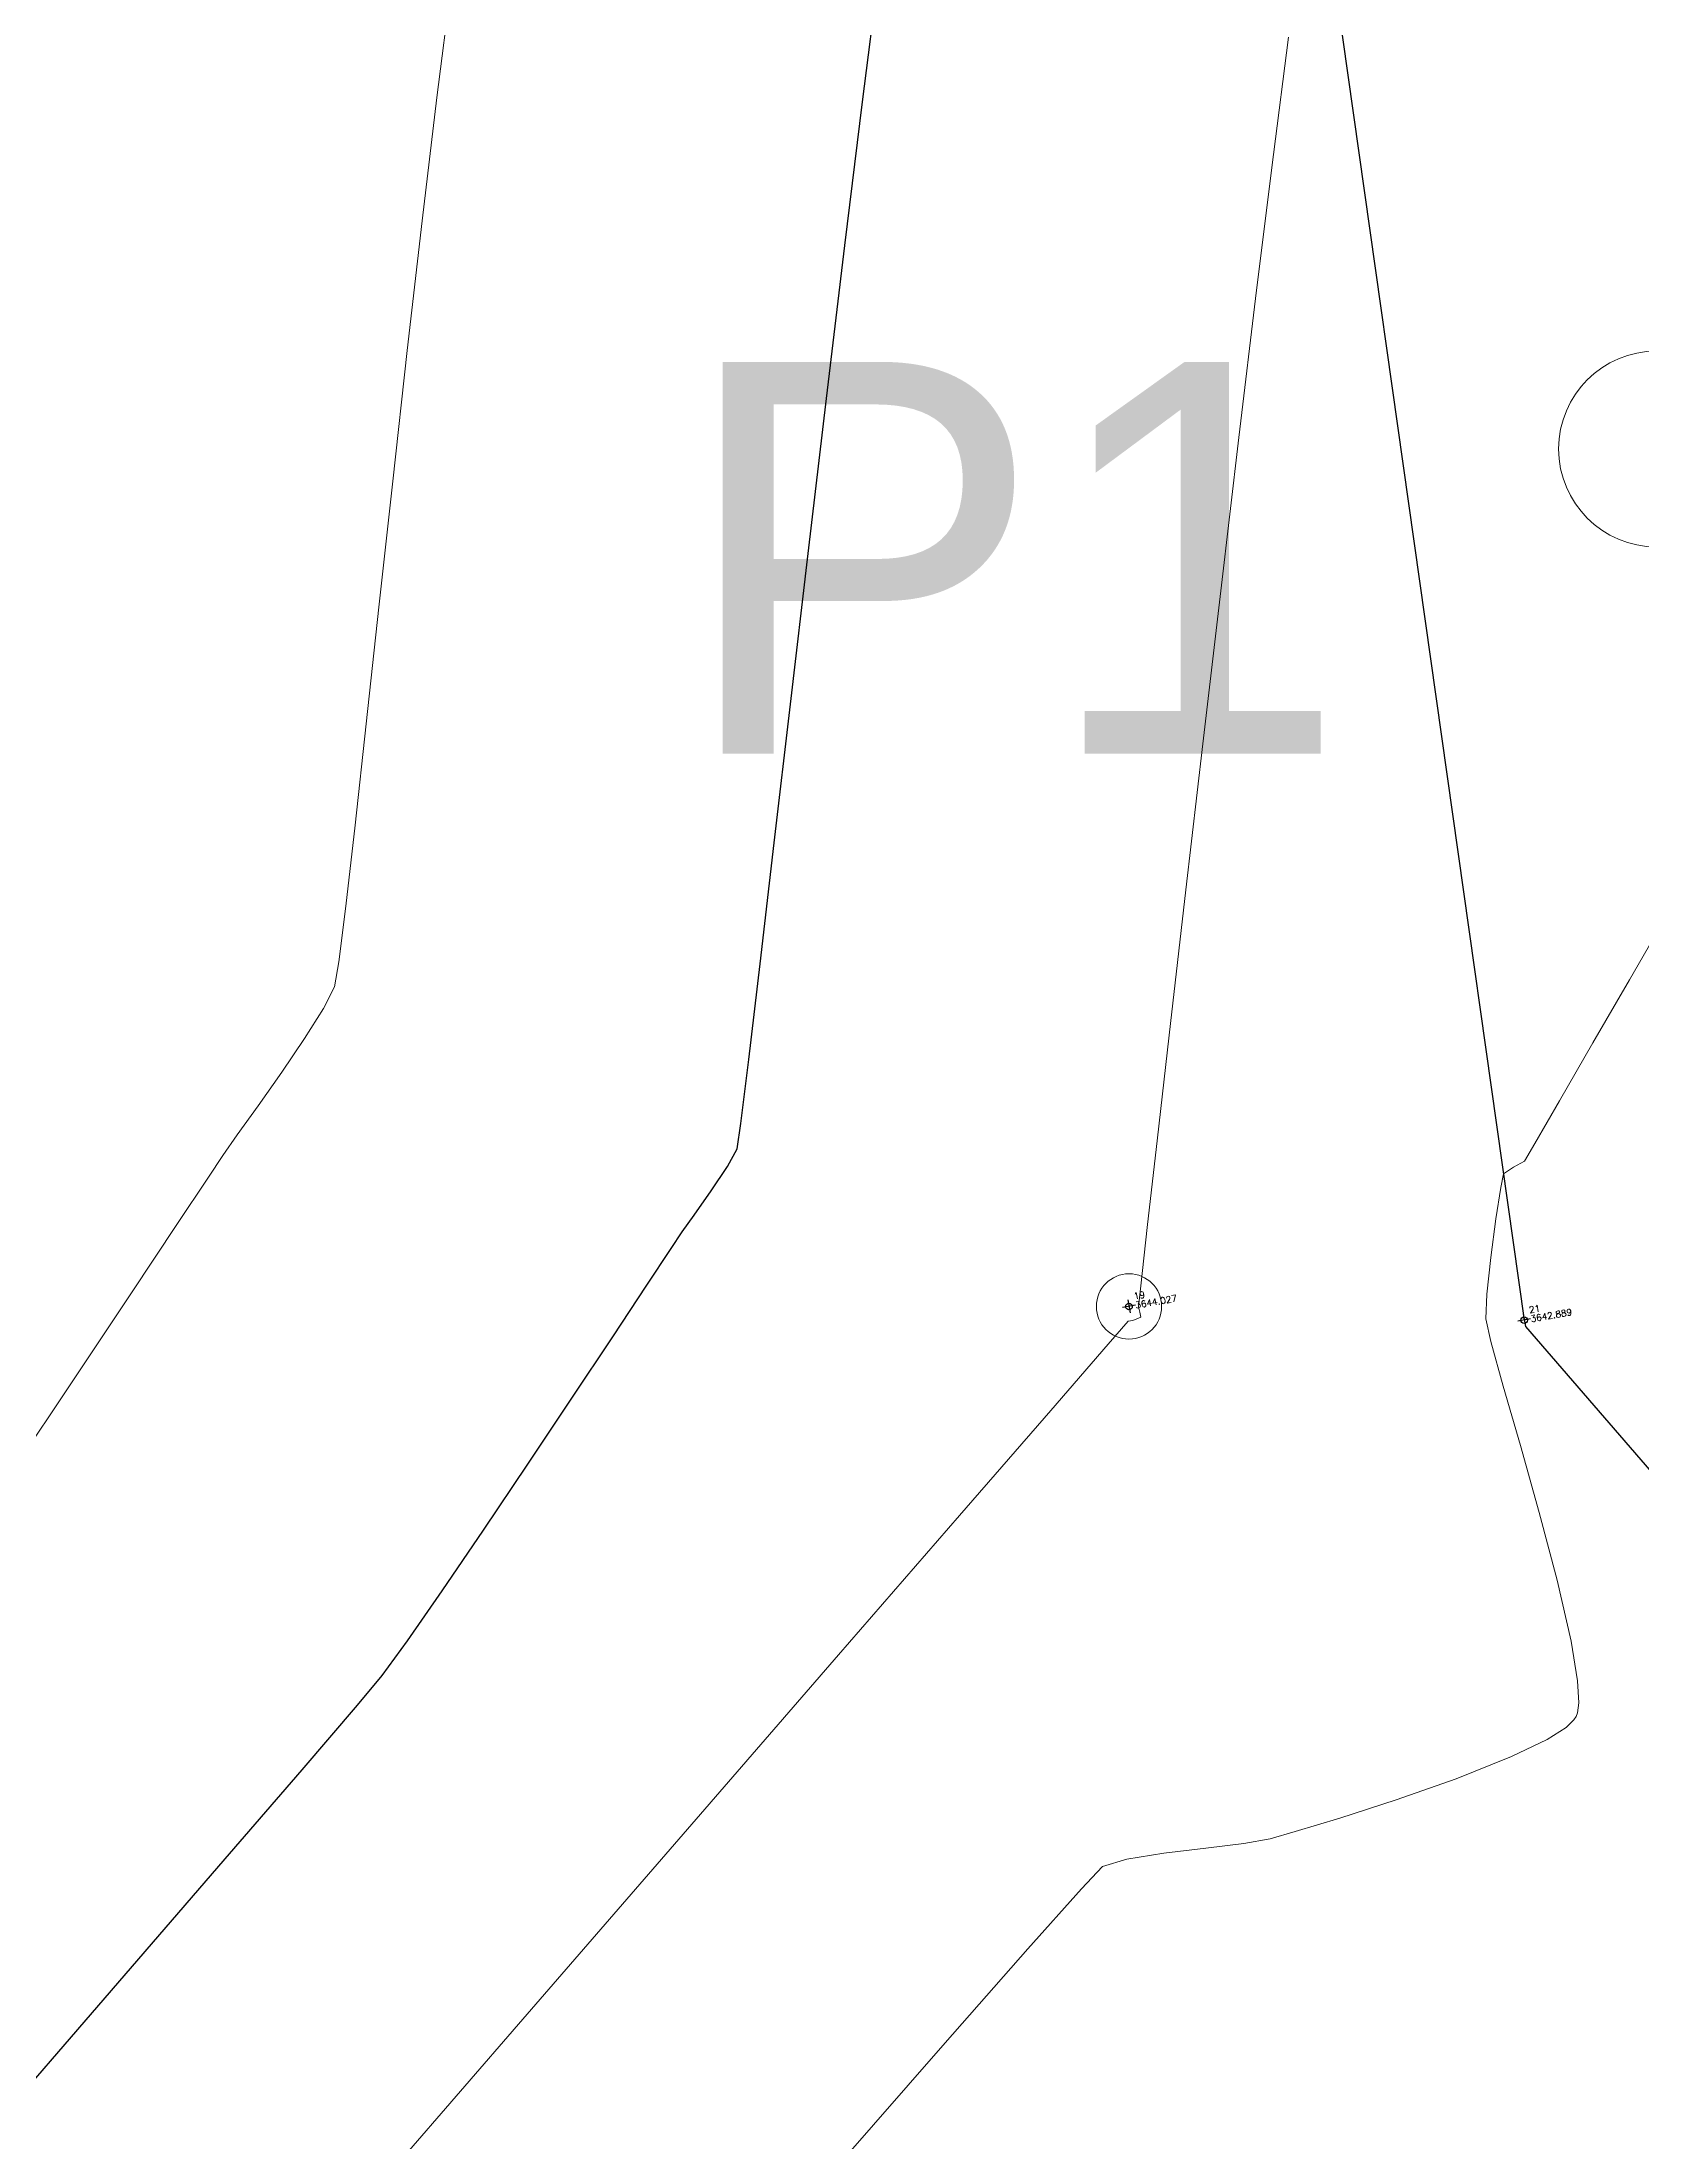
# Model space of a CAD drawing. Header units: millimetres. Extents: x 736950 to 740938, y 8500595 to 8502163.
# Drawn here: x 737658.48 to 737682.99, y 8501255.4 to 8501287.56 of the extents above; entities that cross this region are included whole.
import ezdxf
from ezdxf.enums import TextEntityAlignment as Align

# ---------------------------------------------------------------- set-up
doc = ezdxf.new("R2010")
doc.units = ezdxf.units.MM
doc.layers.add('carretera', color=40, linetype='Continuous')
for name, color, linetype, lineweight in [('CONT-MJR', 80, 'Continuous', 30), ('CONT-MNR', 96, 'Continuous', 15), ('COTAS', 40, 'Continuous', 5), ('CUADROS', 9, 'Continuous', 20), ('postes', 10, 'Continuous', 5)]:
    doc.layers.add(name, color=color, linetype=linetype, lineweight=lineweight)
doc.styles.add('5mm', font='arial.ttf', dxfattribs={"height": 3})
doc.styles.add('CUADROS', font='arial.ttf')

msp = doc.modelspace()

# ---------------------------------------------------------------- linework, layer by layer
at = {"linetype": 'Continuous', "extrusion": (-0.172787269436437, 0.9849591664230046, 0)}
for points, elevation in [([(-2195490.892162654, 0), (-2195490.692162655, 0)], 8245941.16506279), ([(-2195496.816162655, 0), (-2195496.616162654, 0)], 8245939.913062787)]:
    msp.add_lwpolyline(points, dxfattribs=dict(at, elevation=elevation))
at = {"linetype": 'Continuous', "extrusion": (0.9849591664230046, 0.172787269436437, 0)}
for points, elevation in [([(8245941.265062786, 0), (8245941.065062786, 0)], 2195490.792162654), ([(8245940.013062786, 0), (8245939.813062788, 0)], 2195496.716162655)]:
    msp.add_lwpolyline(points, dxfattribs=dict(at, elevation=elevation))
at = {"linetype": 'Continuous'}
for centre in [(737675.1226931993, 8501268.195364008), (737681.1739209626, 8501267.985786915)]:
    msp.add_circle(centre, 0.05, dxfattribs=at)
at = {"layer": 'carretera'}
for p, q in [((737677.7368429363, 8501292.272191355), (737681.1739209626, 8501267.985786915)), ((737681.1911996895, 8501267.887291), (737699.5248058869, 8501246.677085584))]:
    msp.add_line(p, q, dxfattribs=at)
at = {"layer": 'CONT-MJR', "extrusion": (0.9919490336950711, -0.1266377295730411, 0), "elevation": -344851.5610277831}
msp.add_lwpolyline([(8526260.061589418, 3645.000000000003), (8526262.040436877, 3645.000000000003)], dxfattribs=at)
at = {"layer": 'CONT-MJR', "elevation": 3645}
for points in [[(737670.7719122143, 8501284.443479069), (737671.0432192356, 8501286.647854775)], [(737669.9393911407, 8501277.422813382), (737670.2094320051, 8501279.726836301)], [(737669.3008594495, 8501271.977403313), (737669.4745387014, 8501273.443974815)], [(737668.9746643283, 8501270.338542726), (737669.123825692, 8501270.61056621)], [(737668.2811994725, 8501269.335734595), (737668.463588803, 8501269.595257144)], [(737668.1130009043, 8501269.08142474), (737668.2811994725, 8501269.335734595)], [(737666.5941918773, 8501266.790855939), (737667.2193927943, 8501267.731285034)], [(737665.9168654683, 8501265.777121188), (737666.5941918773, 8501266.790855939)], [(737663.310408651, 8501262.08986148), (737663.6883911636, 8501262.543133173)], [(737662.4611012032, 8501261.097458804), (737663.310408651, 8501262.08986148)], [(737659.5446712257, 8501257.718163537), (737661.1895087509, 8501259.621650904)], [(737657.575628558, 8501255.442722464), (737659.5446712257, 8501257.718163537)]]:
    msp.add_lwpolyline(points, dxfattribs=at)
at = {"layer": 'CONT-MJR', "extrusion": (0.9928544760214641, -0.1193314268922639, 0), "elevation": -282070.6753341127}
msp.add_lwpolyline([(8528563.258862134, 3645.000000000006), (8528565.617428843, 3645.000000000006)], dxfattribs=at)
at = {"layer": 'CONT-MJR', "extrusion": (0.9930714984006626, -0.1175116975635315, 0), "elevation": -266440.5519567984}
msp.add_lwpolyline([(8529063.475204907, 3645), (8529065.86670366, 3645)], dxfattribs=at)
at = {"layer": 'CONT-MJR', "extrusion": (0.9932575643277565, -0.1159284732310962, 0), "elevation": -252843.8648632966}
msp.add_lwpolyline([(8529472.913033694, 3645.000000000013), (8529475.05648027, 3645.000000000013)], dxfattribs=at)
at = {"layer": 'CONT-MJR', "extrusion": (0.993229055939301, -0.116172468502331, 0), "elevation": -254939.1656085534}
msp.add_lwpolyline([(8529408.680836942, 3645.000000000013), (8529410.543291561, 3645.000000000013)], dxfattribs=at)
at = {"layer": 'CONT-MJR', "extrusion": (0.9925217834056578, -0.1220676429904857, 0), "elevation": -305577.3826500621}
msp.add_lwpolyline([(8527742.190536672, 3645), (8527743.177091237, 3645)], dxfattribs=at)
at = {"layer": 'CONT-MJR', "extrusion": (0.9895061422452814, -0.1444908109841619, 0), "elevation": -498427.3559463164}
msp.add_lwpolyline([(8518645.89598411, 3645.000000000003), (8518646.287755512, 3645.000000000003)], dxfattribs=at)
at = {"layer": 'CONT-MJR', "extrusion": (0.8311778778738605, -0.5560065964834464, 0), "elevation": -4113628.253783937}
msp.add_lwpolyline([(7476216.205521961, 3645.000000000013), (7476216.65515649, 3645.000000000013)], dxfattribs=at)
at = {"layer": 'CONT-MJR', "extrusion": (0.8167487635986364, -0.5769934637065649, 0), "elevation": -4302687.184088872}
msp.add_lwpolyline([(7369031.312818161, 3645.000000000013), (7369031.765294271, 3645.000000000013)], dxfattribs=at)
at = {"layer": 'CONT-MJR', "extrusion": (0.8342234240326326, -0.5514265851364717, 0), "elevation": -4072445.759869009}
msp.add_lwpolyline([(7498726.938103, 3645), (7498727.610245054, 3645)], dxfattribs=at)
at = {"layer": 'CONT-MJR', "extrusion": (0.8336605259960728, -0.5522772196967309, 0), "elevation": -4080092.464402575}
msp.add_lwpolyline([(7494568.129484187, 3645), (7494569.076420067, 3645)], dxfattribs=at)
at = {"layer": 'CONT-MJR', "extrusion": (0.8295937991249712, -0.5583673776765589, 0), "elevation": -4134866.408445202}
msp.add_lwpolyline([(7464484.740346854, 3645), (7464485.957014614, 3645)], dxfattribs=at)
at = {"layer": 'CONT-MJR', "extrusion": (0.8266204987548542, -0.5627597631656656, 0), "elevation": -4174400.540773991}
msp.add_lwpolyline([(7442446.915021528, 3645), (7442448.036751433, 3645)], dxfattribs=at)
at = {"layer": 'CONT-MJR', "extrusion": (0.8213067860337848, -0.570486777423329, 0), "elevation": -4244009.665480107}
msp.add_lwpolyline([(7402972.651711977, 3645), (7402973.586136807, 3645)], dxfattribs=at)
at = {"layer": 'CONT-MJR', "extrusion": (0.8091974450196833, -0.5875368030801278, 0), "elevation": -4397889.044807382}
msp.add_lwpolyline([(7312604.494570544, 3645.000000000013), (7312605.149483139, 3645.000000000013)], dxfattribs=at)
at = {"layer": 'CONT-MJR', "extrusion": (0.7575764048157269, -0.6527464981648525, 0), "elevation": -4990332.736102751}
msp.add_lwpolyline([(6921859.458859348, 3645.000000000003), (6921861.406924109, 3645.000000000003)], dxfattribs=at)
at = {"layer": 'CONT-MNR', "extrusion": (0.9919224225807443, -0.1268459994700162, 0), "elevation": -346648.2268399168}
msp.add_lwpolyline([(8526186.70703845, 3646), (8526188.43784927, 3646)], dxfattribs=at)
at = {"layer": 'CONT-MNR', "extrusion": (0.9919141825311615, -0.1269104191685525, 0), "elevation": -347189.1399302789}
msp.add_lwpolyline([(8526164.931803202, 3644.000000000003), (8526166.746315133, 3644.000000000003)], dxfattribs=at)
at = {"layer": 'CONT-MNR', "extrusion": (0.9929102077415961, -0.1188668135458369, 0), "elevation": -278086.2254771671}
msp.add_lwpolyline([(8528696.283894008, 3646.000000000013), (8528698.189504093, 3646.000000000013)], dxfattribs=at)
at = {"layer": 'CONT-MNR', "extrusion": (0.9924660965208725, -0.1225195790746222, 0), "elevation": -309454.2187837537}
msp.add_lwpolyline([(8527615.794899179, 3644.000000000013), (8527617.887175374, 3644.000000000013)], dxfattribs=at)
at = {"layer": 'CONT-MNR', "extrusion": (0.9935075573183838, -0.1137661353446546, 0), "elevation": -234283.2638440441}
msp.add_lwpolyline([(8530009.935197806, 3646), (8530011.934574882, 3646)], dxfattribs=at)
at = {"layer": 'CONT-MNR', "extrusion": (0.9928125815474176, -0.1196794799502092, 0), "elevation": -285054.1361554689}
msp.add_lwpolyline([(8528464.011220982, 3644.00000000001), (8528466.286407985, 3644.00000000001)], dxfattribs=at)
at = {"layer": 'CONT-MNR', "extrusion": (0.9938729199388948, -0.1105288153023238, 0), "elevation": -206492.3756548839}
msp.add_lwpolyline([(8530725.91944141, 3646), (8530727.93148904, 3646)], dxfattribs=at)
at = {"layer": 'CONT-MNR', "extrusion": (0.9930505075507958, -0.1176889521285114, 0), "elevation": -267956.5863109219}
msp.add_lwpolyline([(8529015.957722366, 3644.000000000013), (8529018.32094898, 3644.000000000013)], dxfattribs=at)
at = {"layer": 'CONT-MNR', "extrusion": (0.9940729617186415, -0.1087149795563093, 0), "elevation": -190924.8849976581}
msp.add_lwpolyline([(8531086.58614214, 3646.000000000013), (8531088.529731821, 3646.000000000013)], dxfattribs=at)
at = {"layer": 'CONT-MNR'}
for points, elevation in [([(737676.2528718578, 8501276.815163374), (737676.5267140571, 8501279.15558389)], 3644), ([(737663.4437245153, 8501277.120886642), (737663.6379101339, 8501278.904333787)], 3646), ([(737663.2726703562, 8501275.567035418), (737663.4437245153, 8501277.120886642)], 3646), ([(737663.024035482, 8501273.47201318), (737663.1307674232, 8501274.323753227)], 3646), ([(737662.9584942985, 8501273.092788389), (737663.024035482, 8501273.47201318)], 3646), ([(737675.5582053614, 8501270.775718894), (737675.7585015785, 8501272.530878894)], 3644), ([(737662.1490956255, 8501271.783369806), (737662.500784531, 8501272.300898101)], 3646), ([(737675.4026563345, 8501269.40434969), (737675.5582053614, 8501270.775718894)], 3644), ([(737681.177768085, 8501270.422811395), (737681.3358561731, 8501270.688668674)], 3643), ([(737680.8565202177, 8501270.228541605), (737681.0123384923, 8501270.327303793)], 3643), ([(737659.8508468906, 8501268.405350951), (737660.545253584, 8501269.448497932)], 3646), ([(737680.6617232616, 8501268.942981673), (737680.7406608505, 8501269.537205033)], 3643), ([(737675.3019704291, 8501268.511123272), (737675.4026563345, 8501269.40434969)], 3644), ([(737680.6012749749, 8501268.382736038), (737680.6617232616, 8501268.942981673)], 3643), ([(737675.2860252456, 8501268.107377455), (737675.2662635765, 8501268.190391617)], 3644), ([(737675.1794887716, 8501267.980939547), (737675.240772454, 8501268.003464403)], 3644), ([(737675.240772454, 8501268.003464403), (737675.3027557922, 8501268.030235171)], 3644), ([(737675.3027557922, 8501268.030235171), (737675.2860252456, 8501268.107377455)], 3644), ([(737673.9240352002, 8501266.601271143), (737674.8050404021, 8501267.616289694)], 3644), ([(737670.6764965119, 8501262.857153833), (737672.5281468336, 8501264.992347637)], 3644), ([(737681.8912875522, 8501263.065887172), (737681.6770032244, 8501264.00401643)], 3643), ([(737681.9915423157, 8501262.45827021), (737681.8912875522, 8501263.065887172)], 3643), ([(737682.0107791487, 8501262.122129062), (737681.9915423157, 8501262.45827021)], 3643), ([(737681.9918028162, 8501261.967909928), (737682.0107791487, 8501262.122129062)], 3643), ([(737681.8151341196, 8501261.74810292), (737681.93591166, 8501261.86130691)], 3643), ([(737681.9717431817, 8501261.914350076), (737681.9918028162, 8501261.967909928)], 3643), ([(737679.214368965, 8501260.639034482), (737680.132600332, 8501260.96177626)], 3643), ([(737678.3505583009, 8501260.359414147), (737679.214368965, 8501260.639034482)], 3643), ([(737675.087086038, 8501259.728521124), (737675.6565741536, 8501259.820416203)], 3643), ([(737676.8827021172, 8501259.968135078), (737677.2830292633, 8501260.039289916)], 3643)]:
    msp.add_lwpolyline(points, dxfattribs=dict(at, elevation=elevation))
at = {"layer": 'CONT-MNR', "extrusion": (0.9933574468210656, -0.1150694696482694, 0), "elevation": -245461.2153206589}
msp.add_lwpolyline([(8529688.392357534, 3644.00000000001), (8529690.647019904, 3644.00000000001)], dxfattribs=at)
at = {"layer": 'CONT-MNR', "extrusion": (0.9935494715726072, -0.1133995041338063, 0), "elevation": -231135.4790465069}
msp.add_lwpolyline([(8530087.245305615, 3646.00000000001), (8530088.496659702, 3646.00000000001)], dxfattribs=at)
at = {"layer": 'CONT-MNR', "extrusion": (0.9934634748074838, -0.1141504455682956, 0), "elevation": -237570.1249751142}
msp.add_lwpolyline([(8529909.765330248, 3644.000000000011), (8529911.823381575, 3644.000000000011)], dxfattribs=at)
at = {"layer": 'CONT-MNR', "extrusion": (0.8639972623632135, -0.5034965050810905, 0), "elevation": -3643005.439333181}
msp.add_lwpolyline([(7716497.475077162, 3643.00000000001), (7716498.5074042, 3643.00000000001)], dxfattribs=at)
at = {"layer": 'CONT-MNR', "extrusion": (0.8913919579986008, -0.4532332481354612, 0), "elevation": -3195512.788215808}
msp.add_lwpolyline([(7912299.471433286, 3646), (7912299.846369047, 3646)], dxfattribs=at)
at = {"layer": 'CONT-MNR', "extrusion": (0.8660627751161493, -0.4999352653675415, 0), "elevation": -3611206.674399335}
msp.add_lwpolyline([(7731428.780516921, 3643.000000000004), (7731429.89806265, 3643.000000000004)], dxfattribs=at)
at = {"layer": 'CONT-MNR', "extrusion": (0.8465576755397762, -0.5322970054252522, 0), "elevation": -3900727.936075693}
msp.add_lwpolyline([(7589472.85836109, 3646), (7589473.398992374, 3646)], dxfattribs=at)
at = {"layer": 'CONT-MNR', "extrusion": (0.8667726434021907, -0.4987035037470446, 0), "elevation": -3600211.476321376}
msp.add_lwpolyline([(7736553.889962632, 3643.000000000006), (7736554.915412649, 3643.000000000006)], dxfattribs=at)
at = {"layer": 'CONT-MNR', "extrusion": (0.8177113368629122, -0.5756284996122664, 0), "elevation": -4290379.619367105}
msp.add_lwpolyline([(7376205.042812971, 3646), (7376205.671118952, 3646)], dxfattribs=at)
at = {"layer": 'CONT-MNR', "extrusion": (0.8661444901815504, -0.4997936795600182, 0), "elevation": -3609942.733863857}
msp.add_lwpolyline([(7732017.235722592, 3643), (7732017.991750633, 3643)], dxfattribs=at)
at = {"layer": 'CONT-MNR', "extrusion": (0.8147178191143432, -0.5798576335770431, 0), "elevation": -4328540.838090235}
msp.add_lwpolyline([(7353875.458970386, 3646), (7353876.006901747, 3646)], dxfattribs=at)
at = {"layer": 'CONT-MNR', "extrusion": (0.8204075149502443, -0.5717792488479838, 0), "elevation": -4255667.232302126}
msp.add_lwpolyline([(7396285.606531635, 3646), (7396285.991020884, 3646)], dxfattribs=at)
at = {"layer": 'CONT-MNR', "extrusion": (0.8325356186223888, -0.5539715188753267, 0), "elevation": -4095332.47056239}
msp.add_lwpolyline([(7486253.422880523, 3646), (7486253.824245776, 3646)], dxfattribs=at)
at = {"layer": 'CONT-MNR', "extrusion": (0.4999873643552927, -0.8660326988544069, 0), "elevation": -6993546.90015173}
msp.add_lwpolyline([(4889383.622629635, 3643), (4889383.813649667, 3643)], dxfattribs=at)
at = {"layer": 'CONT-MNR', "extrusion": (0.8326536671168275, -0.5537940687989529, 0), "elevation": -4093736.839747106}
msp.add_lwpolyline([(7487125.216188489, 3646), (7487126.087019663, 3646)], dxfattribs=at)
at = {"layer": 'CONT-MNR', "extrusion": (0.9803816789918246, -0.1971085069122362, 0), "elevation": -952463.8849298626}
msp.add_lwpolyline([(8479892.535270715, 3643), (8479892.752427276, 3643)], dxfattribs=at)
at = {"layer": 'CONT-MNR', "extrusion": (0.9885419336860687, -0.1509464982840217, 0), "elevation": -554008.5217938763}
msp.add_lwpolyline([(8515211.751749452, 3643), (8515212.23573525, 3643)], dxfattribs=at)
at = {"layer": 'CONT-MNR', "extrusion": (0.9938599035087352, -0.1106457961135781, 0), "elevation": -207483.7179514186}
msp.add_lwpolyline([(8530690.250513518, 3644), (8530690.573226662, 3644)], dxfattribs=at)
at = {"layer": 'CONT-MNR', "extrusion": (0.8320735701671035, -0.5546652808941355, 0), "elevation": -4101571.162347323}
msp.add_lwpolyline([(7482833.513075512, 3646.000000000006), (7482835.061363488, 3646.000000000006)], dxfattribs=at)
at = {"layer": 'CONT-MNR', "extrusion": (0.9989106953740902, -0.04666286175591594, 0), "elevation": 340183.5310900109}
msp.add_lwpolyline([(8526429.822760297, 3643.000000000003), (8526430.199677944, 3643.000000000003)], dxfattribs=at)
at = {"layer": 'CONT-MNR', "extrusion": (0.7549989988000287, -0.6557259426093758, 0), "elevation": -5017557.981820614}
msp.add_lwpolyline([(6902161.045704135, 3644.00000000001), (6902161.513888795, 3644.00000000001)], dxfattribs=at)
at = {"layer": 'CONT-MNR', "extrusion": (0.1633976623698801, -0.9865602890508308, 0), "elevation": -8266478.996657553}
msp.add_lwpolyline([(2116848.285201132, 3644.000000000013), (2116848.3535675, 3644.000000000013)], dxfattribs=at)
at = {"layer": 'CONT-MNR', "extrusion": (0.9757505985137636, 0.2188852884504405, 0), "elevation": 2580594.770782423}
msp.add_lwpolyline([(8133649.559863442, 3643.000000000011), (8133649.917859228, 3643.000000000011)], dxfattribs=at)
at = {"layer": 'CONT-MNR', "extrusion": (0.9628437684136436, 0.2700590261905977, 0), "elevation": 3006115.293343057}
msp.add_lwpolyline([(7986174.556820181, 3643.00000000001), (7986175.265844429, 3643.00000000001)], dxfattribs=at)
at = {"layer": 'CONT-MNR', "extrusion": (0.8316032088932301, -0.5553702395325866, 0), "elevation": -4107911.170262469}
msp.add_lwpolyline([(7479353.109043181, 3646.000000000006), (7479354.865323482, 3646.000000000006)], dxfattribs=at)
at = {"layer": 'CONT-MNR', "extrusion": (0.9609258860115272, 0.2768057831638669, 0), "elevation": 3062056.490455747}
msp.add_lwpolyline([(7964892.227876615, 3643.000000000013), (7964893.173052038, 3643.000000000013)], dxfattribs=at)
at = {"layer": 'CONT-MNR', "extrusion": (-0.7553432381654771, 0.6553293771514377, 0), "elevation": 5013932.736318354}
msp.add_lwpolyline([(-6904791.506234864, 3644), (-6904793.636291009, 3644)], dxfattribs=at)
at = {"layer": 'CONT-MNR', "extrusion": (0.9625896453436759, 0.2709634194446481, 0), "elevation": 3013616.325863861}
msp.add_lwpolyline([(7983345.024131062, 3643.00000000001), (7983346.09001252, 3643.00000000001)], dxfattribs=at)
at = {"layer": 'CONT-MNR', "extrusion": (0.9669803454565685, 0.2548509593874344, 0), "elevation": 2879878.970295011}
msp.add_lwpolyline([(8032556.320314505, 3643.000000000013), (8032557.391658275, 3643.000000000013)], dxfattribs=at)
at = {"layer": 'CONT-MNR', "extrusion": (0.7556450269019825, -0.6549813686802871, 0), "elevation": -5010751.603503501}
msp.add_lwpolyline([(6907094.117118753, 3644), (6907097.549721836, 3644)], dxfattribs=at)
at = {"layer": 'CONT-MNR', "extrusion": (0.5376396716798578, -0.8431747051684928, 0), "elevation": -6771441.859123957}
msp.add_lwpolyline([(5192609.879289734, 3643), (5192610.222098459, 3643)], dxfattribs=at)
at = {"layer": 'CONT-MNR', "extrusion": (0.8286502359177833, -0.5597667250859079, 0), "elevation": -4147443.200976018}
msp.add_lwpolyline([(7457502.448391134, 3643.00000000001), (7457502.512402661, 3643.00000000001)], dxfattribs=at)
at = {"layer": 'CONT-MNR', "extrusion": (0.4353789918587473, -0.9002472623940941, 0), "elevation": -7332066.410562553}
msp.add_lwpolyline([(4365365.858115321, 3643.000000000013), (4365366.463550786, 3643.000000000013)], dxfattribs=at)
at = {"layer": 'CONT-MNR', "extrusion": (0.3704914835850404, -0.928835863105509, 0), "elevation": -7622971.856178322}
msp.add_lwpolyline([(3834828.548731692, 3643), (3834829.462181049, 3643)], dxfattribs=at)
at = {"layer": 'CONT-MNR', "extrusion": (0.7558197126310672, -0.6547797812992482, 0), "elevation": -5008908.996564283}
msp.add_lwpolyline([(6908426.512189291, 3644.000000000013), (6908430.461319474, 3644.000000000013)], dxfattribs=at)
at = {"layer": 'CONT-MNR', "extrusion": (0.2789480436905515, -0.9603061953987458, 0), "elevation": -7958039.049449919}
msp.add_lwpolyline([(3079805.921962498, 3643), (3079806.320113237, 3643)], dxfattribs=at)
at = {"layer": 'CONT-MNR', "extrusion": (0.2918349412180765, -0.9564686963430858, 0), "elevation": -7915909.095168977}
msp.add_lwpolyline([(3186530.351181412, 3643.000000000011), (3186531.06754821, 3643.000000000011)], dxfattribs=at)
at = {"layer": 'CONT-MNR', "extrusion": (0.1197026606613139, -0.9928097869333291, 0), "elevation": -8351832.212175274}
msp.add_lwpolyline([(1749995.030906233, 3643), (1749995.67680788, 3643)], dxfattribs=at)
at = {"layer": 'CONT-MNR', "extrusion": (0.1195104727885876, -0.992832940072925, 0), "elevation": -8352170.815470868}
msp.add_lwpolyline([(1748378.917274941, 3643), (1748379.50636749, 3643)], dxfattribs=at)
at = {"layer": 'CONT-MNR', "extrusion": (-0.7272533991578956, 0.6863690650177111, 0), "elevation": 5298525.167204016}
msp.add_lwpolyline([(-6688886.590207022, 3643.000000000013), (-6688887.057836656, 3643.000000000013)], dxfattribs=at)
at = {"layer": 'CONT-MNR', "extrusion": (0.2950966115584483, -0.9554674195631803, 0), "elevation": -7904991.277216291}
msp.add_lwpolyline([(3213517.065011994, 3643), (3213517.451799019, 3643)], dxfattribs=at)
at = {"layer": 'CONT-MNR', "extrusion": (0.7462983754881807, -0.6656115494368338, 0), "elevation": -5108011.15393884}
msp.add_lwpolyline([(6835479.35130717, 3643), (6835480.584083461, 3643)], dxfattribs=at)
at = {"layer": 'CONT-MNR', "extrusion": (0.7505379612633675, -0.6608273365279527, 0), "elevation": -5064211.893579002}
msp.add_lwpolyline([(6867990.058035601, 3643), (6867991.977852277, 3643)], dxfattribs=at)
at = {"layer": 'CONT-MNR', "extrusion": (0.7560164191748049, -0.654552651769211, 0), "elevation": -5006833.006295601}
msp.add_lwpolyline([(6909926.843603236, 3644.00000000001), (6909931.219429858, 3644.00000000001)], dxfattribs=at)
at = {"layer": 'CONT-MNR', "extrusion": (-0.7524898418579409, 0.6586038550605449, 0), "elevation": 5043869.658120574}
msp.add_lwpolyline([(-6882940.767171793, 3643), (-6882943.295729923, 3643)], dxfattribs=at)
at = {"layer": 'COTAS'}
msp.add_circle((737683.2009698659, 8501281.32955186), 1.5, dxfattribs=at)
at = {"layer": 'postes'}
msp.add_circle((737675.1226931993, 8501268.195364008), 0.5, dxfattribs=at)

# ---------------------------------------------------------------- texts
at = {"color": 2, "char_height": 0.1, "width": 0.2666666666666667, "attachment_point": 1, "rotation": 9.94991650582834, "style": '5mm'}
for s, insert in [('\\Ftxt.shx;\\W1.0000000000;\\T1.0000000000;\\o\\l19', (737675.1883595348, 8501268.399784975)), ('\\Ftxt.shx;\\W1.0000000000;\\T1.0000000000;\\o\\l21', (737681.2395872981, 8501268.190207884))]:
    msp.add_mtext(s, dxfattribs=dict(at, insert=insert))
at = {"color": 1, "char_height": 0.1, "attachment_point": 1, "rotation": 9.94991650582834, "style": '5mm'}
for s, insert, width in [('\\Ftxt.shx;\\W1.0000000000;\\T1.0000000000;\\o\\l3644.027', (737675.2125497527, 8501268.26189069), 0.8166666666666668), ('\\Ftxt.shx;\\W1.0000000000;\\T1.0000000000;\\o\\l3642.889', (737681.263777516, 8501268.0523136), 0.8333333333333334)]:
    msp.add_mtext(s, dxfattribs=dict(at, insert=insert, width=width))
at = {"layer": 'CUADROS', "style": 'CUADROS'}
msp.add_text('P1', height=6, dxfattribs=at).set_placement((737673.3407601027, 8501279.66333956), align=Align.MIDDLE_CENTER)

doc.saveas('drawing.dxf')
